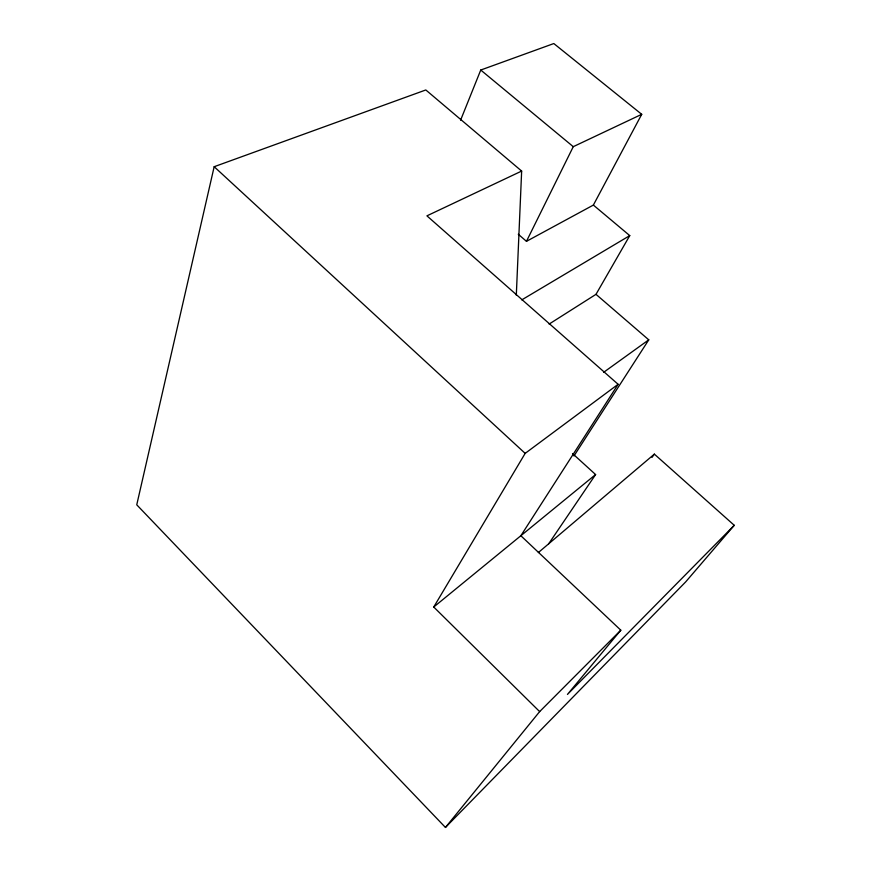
<?xml version="1.0" encoding="UTF-8"?>
<svg xmlns="http://www.w3.org/2000/svg" width="871" height="871" viewBox="0 0 871 871"><rect width="100%" height="100%" fill="white"/><g stroke="black" fill="none" stroke-linecap="round" stroke-linejoin="round"><path stroke-width="1.31" d="M516.307 295.236L521.653 171.064L425.821 89.963L214.168 166.709L136.747 504.81L445.451 827.45L685.662 581.915L734.253 525.3L654.361 454.129L538.354 552.562M460.585 120.198L480.748 70.039L553.814 43.55L641.72 114.319L593.369 205.077L526.465 241.332L518.278 234.245M526.465 241.332L573.27 146.676L641.72 114.319M549.122 324.077L595.993 294.333L629.755 235.616L593.369 205.077M445.451 827.45L539.65 711.607L433.747 607.022L525.169 453.377L618.116 384.296L426.921 215.845L521.653 171.064M618.116 384.296L520.858 535.73L620.805 630.19L567.457 694.416L734.253 525.3M573.956 455.979L648.764 339.832L595.993 294.333M548.719 543.765L595.601 474.553L572.53 453.562M652.009 457.384L654.361 454.129M539.65 711.607L620.805 630.19M433.747 607.022L595.601 474.553M603.614 372.342L648.764 339.832M521.762 299.885L629.755 235.616M480.748 70.039L573.27 146.676M214.168 166.709L525.169 453.377"/></g></svg>
